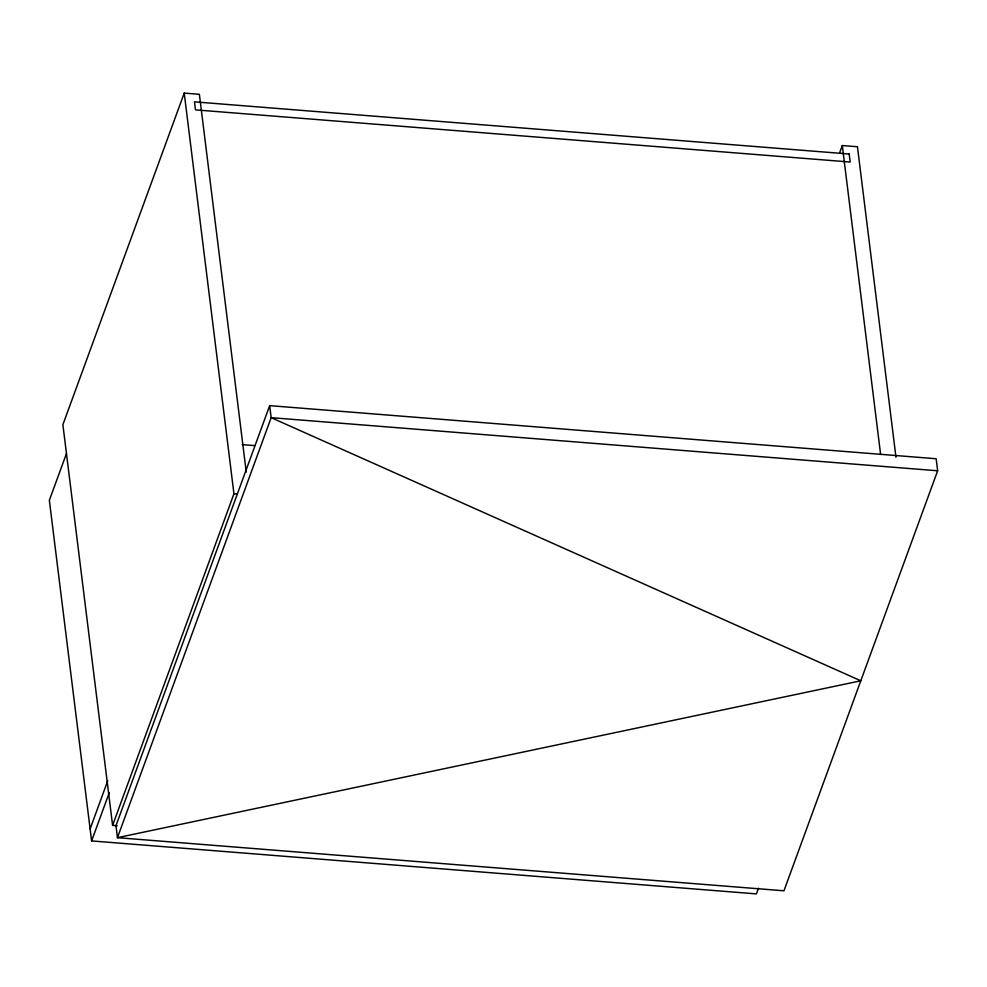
<?xml version="1.0" encoding="UTF-8"?>
<svg xmlns="http://www.w3.org/2000/svg" width="987" height="987" viewBox="0 0 987 987"><rect width="100%" height="100%" fill="white"/><g stroke="black" fill="none" stroke-linecap="round" stroke-linejoin="round"><path stroke-width="1.48" d="M246.244 472.057L199.374 94.308L184.224 93.099L62.884 424.694L112.604 825.391L117.145 825.761M66.462 453.564L49.35 500.335L91.606 840.924L756.412 893.901L758.485 888.238M90.125 828.907L107.756 780.717M91.606 840.924L109.249 792.746M112.604 825.391L233.944 493.796L184.224 93.099M269.673 405.645L115.972 825.663L117.453 837.679L783.949 890.792L937.65 470.774L936.157 458.745L269.673 405.645L271.166 417.661L117.453 837.679L860.8 680.783L271.166 417.661L937.65 470.774M839.653 152.775L842.293 145.533L857.444 146.742L895.974 457.215M242.21 444.619L254.51 445.593M233.944 493.796L236.979 494.043M842.293 145.533L880.626 454.476M849.178 154.021L194.476 101.846L195.475 109.865L850.177 162.041L849.178 154.021"/></g></svg>
